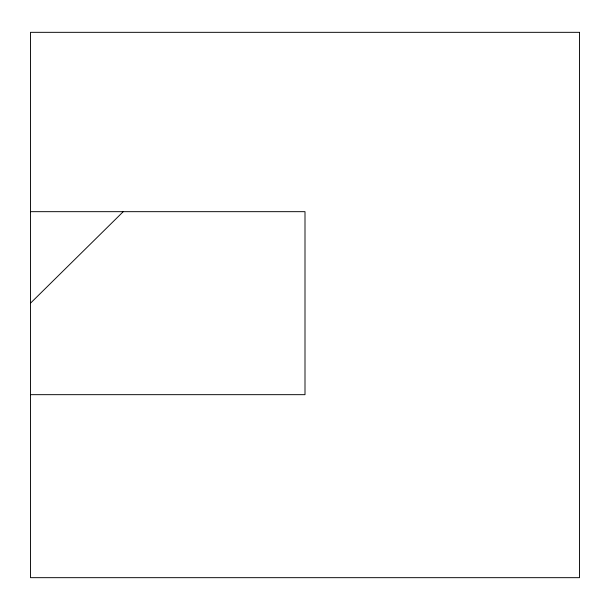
<?xml version="1.0" encoding="UTF-8"?>
<svg xmlns="http://www.w3.org/2000/svg" width="610" height="610" viewBox="0 0 610 610"><rect width="100%" height="100%" fill="white"/><g stroke="black" fill="none" stroke-linecap="round" stroke-linejoin="round"><path stroke-width="0.91" d="M30.5 303.17L123.357 211.556M30.5 211.67L305 211.67L305 394.67L30.5 394.67M579.5 32.33L30.5 32.33L30.5 577.67L579.5 577.67L579.5 32.33"/></g></svg>
